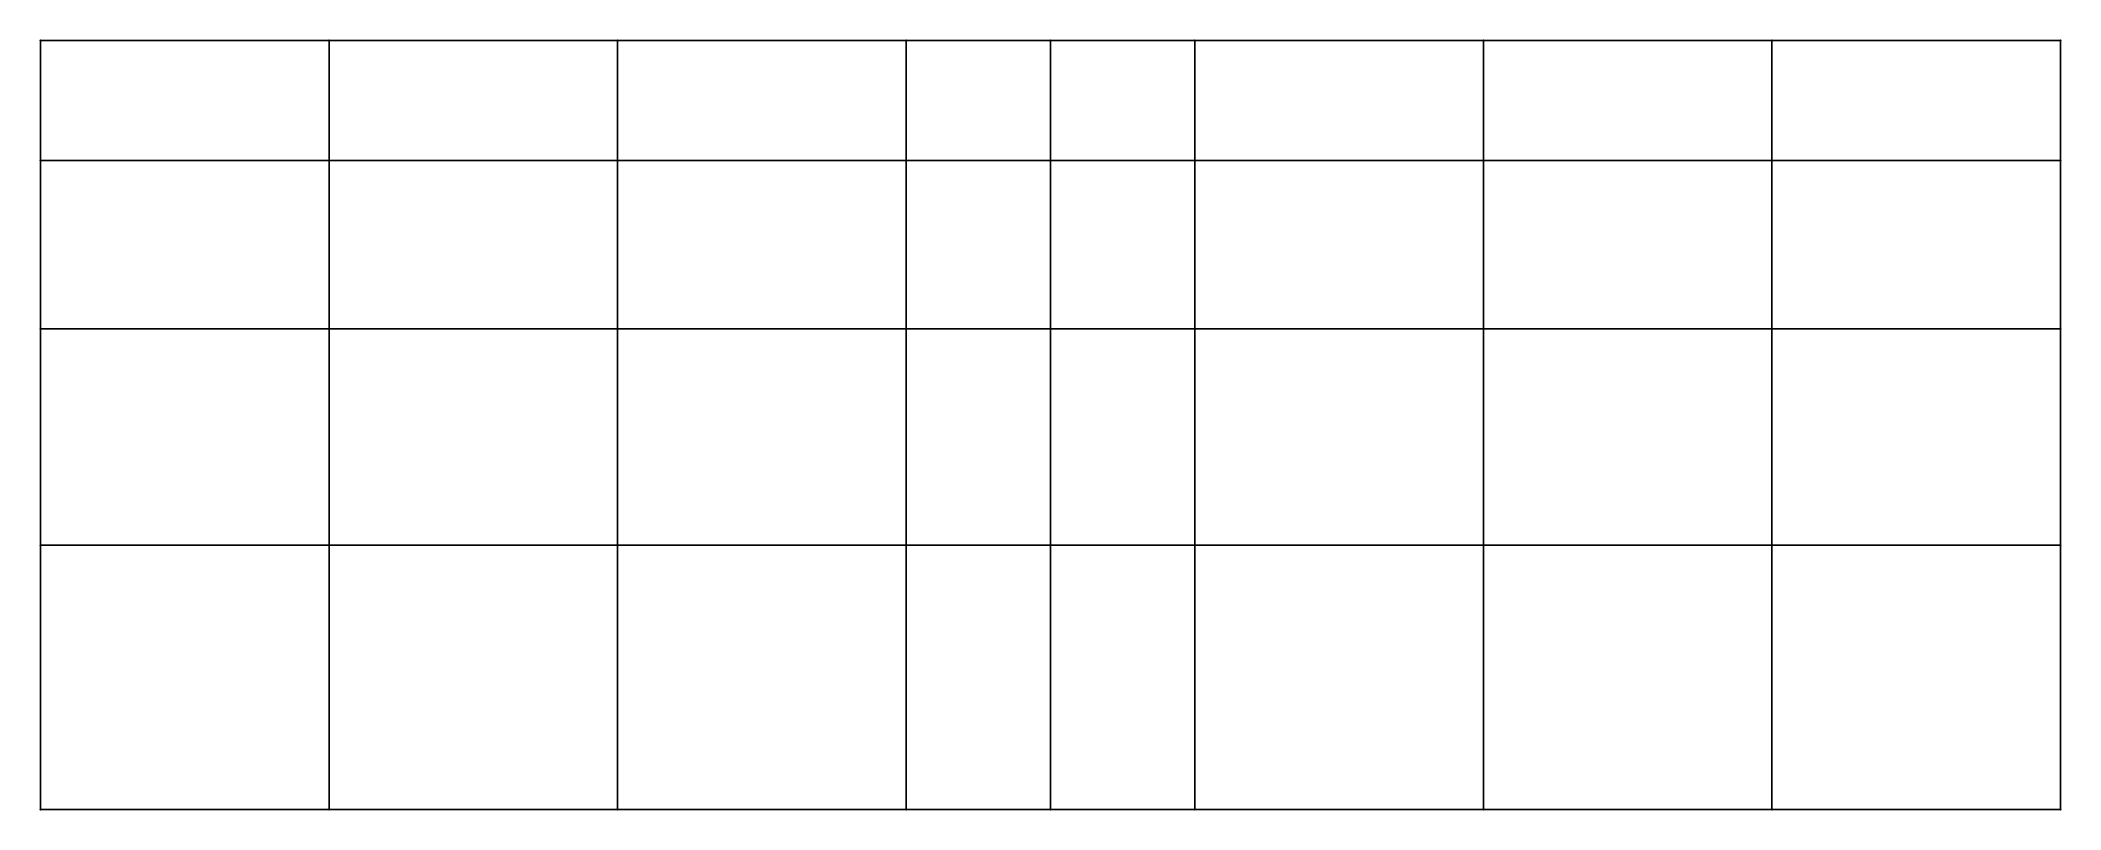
# Model space of a CAD drawing. Extents: x -96 to 72, y -48 to 16.
import ezdxf

# ---------------------------------------------------------------- set-up
doc = ezdxf.new("R2010")
doc.units = 0
doc.header["$MEASUREMENT"] = 0
doc.layers.add('FRAMES', color=2, linetype='CONTINUOUS')
doc.layers.add('JOINTS', color=2, linetype='CONTINUOUS')

msp = doc.modelspace()

# ---------------------------------------------------------------- linework, layer by layer
at = {"layer": 'FRAMES'}
for p, q in [((-96, 16), (-96, 16, 18)), ((-96, 16, 18), (-96, 16, 30)), ((-96, 16, 30), (-96, 16, 42)), ((-96, 16, 18), (-72, 16, 18)), ((-96, 16, 30), (-72, 16, 30)), ((-96, 16, 42), (-72, 16, 42)), ((-96, 6, 18), (-96, 16, 18)), ((-96, 6, 30), (-96, 16, 30)), ((-96, 6, 42), (-96, 16, 42)), ((-72, 16), (-72, 16, 18)), ((-72, 16, 18), (-72, 16, 30)), ((-72, 16, 30), (-72, 16, 42)), ((-72, 16, 18), (-48, 16, 18)), ((-72, 16, 30), (-48, 16, 30)), ((-72, 16, 42), (-48, 16, 42)), ((-72, 6, 18), (-72, 16, 18)), ((-72, 6, 30), (-72, 16, 30)), ((-72, 6, 42), (-72, 16, 42)), ((-48, 16), (-48, 16, 18)), ((-48, 16, 18), (-48, 16, 30)), ((-48, 16, 30), (-48, 16, 42)), ((-48, 16, 18), (-24, 16, 18)), ((-48, 16, 30), (-24, 16, 30)), ((-48, 16, 42), (-24, 16, 42)), ((-48, 6, 18), (-48, 16, 18)), ((-48, 6, 30), (-48, 16, 30)), ((-48, 6, 42), (-48, 16, 42)), ((-24, 16), (-24, 16, 18)), ((-24, 16, 18), (-24, 16, 30)), ((-24, 16, 30), (-24, 16, 42)), ((-24, 16, 18), (-12, 16, 18)), ((-24, 16, 30), (-12, 16, 30)), ((-24, 16, 42), (-12, 16, 42)), ((-24, 6, 18), (-24, 16, 18)), ((-24, 6, 30), (-24, 16, 30)), ((-24, 6, 42), (-24, 16, 42)), ((-12, 16), (-12, 16, 18)), ((-12, 16, 18), (-12, 16, 30)), ((-12, 16, 30), (-12, 16, 42)), ((-12, 16, 18), (0, 16, 18)), ((-12, 16, 30), (0, 16, 30)), ((-12, 16, 42), (0, 16, 42)), ((-12, 6, 18), (-12, 16, 18)), ((-12, 6, 30), (-12, 16, 30)), ((-12, 6, 42), (-12, 16, 42)), ((0, 16), (0, 16, 18)), ((0, 16, 18), (0, 16, 30)), ((0, 16, 30), (0, 16, 42)), ((0, 16, 18), (24, 16, 18)), ((0, 16, 30), (24, 16, 30)), ((0, 16, 42), (24, 16, 42)), ((0, 6, 18), (0, 16, 18)), ((0, 6, 30), (0, 16, 30)), ((0, 6, 42), (0, 16, 42)), ((24, 16), (24, 16, 18)), ((24, 16, 18), (24, 16, 30)), ((24, 16, 30), (24, 16, 42)), ((24, 16, 18), (48, 16, 18)), ((24, 16, 30), (48, 16, 30)), ((24, 16, 42), (48, 16, 42)), ((24, 6, 18), (24, 16, 18)), ((24, 6, 30), (24, 16, 30)), ((24, 6, 42), (24, 16, 42)), ((48, 16), (48, 16, 18)), ((48, 16, 18), (48, 16, 30)), ((48, 16, 30), (48, 16, 42)), ((48, 16, 18), (72, 16, 18)), ((48, 16, 30), (72, 16, 30)), ((48, 16, 42), (72, 16, 42)), ((48, 6, 18), (48, 16, 18)), ((48, 6, 30), (48, 16, 30)), ((48, 6, 42), (48, 16, 42)), ((72, 16), (72, 16, 18)), ((72, 16, 18), (72, 16, 30)), ((72, 16, 30), (72, 16, 42)), ((72, 6, 18), (72, 16, 18)), ((72, 6, 30), (72, 16, 30)), ((72, 6, 42), (72, 16, 42)), ((-96, 6), (-96, 6, 18)), ((-96, 6, 18), (-96, 6, 30)), ((-96, 6, 30), (-96, 6, 42)), ((-96, 6, 18), (-72, 6, 18)), ((-96, 6, 30), (-72, 6, 30)), ((-96, 6, 42), (-72, 6, 42)), ((-96, -8, 18), (-96, 6, 18)), ((-96, -8, 30), (-96, 6, 30)), ((-96, -8, 42), (-96, 6, 42)), ((-72, 6), (-72, 6, 18)), ((-72, 6, 18), (-72, 6, 30)), ((-72, 6, 30), (-72, 6, 42)), ((-72, 6, 18), (-48, 6, 18)), ((-72, 6, 30), (-48, 6, 30)), ((-72, 6, 42), (-48, 6, 42)), ((-72, -8, 18), (-72, 6, 18)), ((-72, -8, 30), (-72, 6, 30)), ((-72, -8, 42), (-72, 6, 42)), ((-48, 6), (-48, 6, 18)), ((-48, 6, 18), (-48, 6, 30)), ((-48, 6, 30), (-48, 6, 42)), ((-48, 6, 18), (-24, 6, 18)), ((-48, 6, 30), (-24, 6, 30)), ((-48, 6, 42), (-24, 6, 42)), ((-48, -8, 18), (-48, 6, 18)), ((-48, -8, 30), (-48, 6, 30)), ((-48, -8, 42), (-48, 6, 42)), ((-24, 6), (-24, 6, 18)), ((-24, 6, 18), (-24, 6, 30)), ((-24, 6, 30), (-24, 6, 42)), ((-24, 6, 18), (-12, 6, 18)), ((-24, 6, 30), (-12, 6, 30)), ((-24, 6, 42), (-12, 6, 42)), ((-24, -8, 18), (-24, 6, 18)), ((-24, -8, 30), (-24, 6, 30)), ((-24, -8, 42), (-24, 6, 42)), ((-12, 6), (-12, 6, 18)), ((-12, 6, 18), (-12, 6, 30)), ((-12, 6, 30), (-12, 6, 42)), ((-12, 6, 18), (0, 6, 18)), ((-12, 6, 30), (0, 6, 30)), ((-12, 6, 42), (0, 6, 42)), ((-12, -8, 18), (-12, 6, 18)), ((-12, -8, 30), (-12, 6, 30)), ((-12, -8, 42), (-12, 6, 42)), ((0, 6), (0, 6, 18)), ((0, 6, 18), (0, 6, 30)), ((0, 6, 30), (0, 6, 42)), ((0, 6, 18), (24, 6, 18)), ((0, 6, 30), (24, 6, 30)), ((0, 6, 42), (24, 6, 42)), ((0, -8, 18), (0, 6, 18)), ((0, -8, 30), (0, 6, 30)), ((0, -8, 42), (0, 6, 42)), ((24, 6), (24, 6, 18)), ((24, 6, 18), (24, 6, 30)), ((24, 6, 30), (24, 6, 42)), ((24, 6, 18), (48, 6, 18)), ((24, 6, 30), (48, 6, 30)), ((24, 6, 42), (48, 6, 42)), ((24, -8, 18), (24, 6, 18)), ((24, -8, 30), (24, 6, 30)), ((24, -8, 42), (24, 6, 42)), ((48, 6), (48, 6, 18)), ((48, 6, 18), (48, 6, 30)), ((48, 6, 30), (48, 6, 42)), ((48, 6, 18), (72, 6, 18)), ((48, 6, 30), (72, 6, 30)), ((48, 6, 42), (72, 6, 42)), ((48, -8, 18), (48, 6, 18)), ((48, -8, 30), (48, 6, 30)), ((48, -8, 42), (48, 6, 42)), ((72, 6), (72, 6, 18)), ((72, 6, 18), (72, 6, 30)), ((72, 6, 30), (72, 6, 42)), ((72, -8, 18), (72, 6, 18)), ((72, -8, 30), (72, 6, 30)), ((72, -8, 42), (72, 6, 42)), ((-96, -8), (-96, -8, 18)), ((-96, -8, 18), (-96, -8, 30)), ((-96, -8, 30), (-96, -8, 42)), ((-96, -8, 18), (-72, -8, 18)), ((-96, -8, 30), (-72, -8, 30)), ((-96, -8, 42), (-72, -8, 42)), ((-96, -26, 18), (-96, -8, 18)), ((-96, -26, 30), (-96, -8, 30)), ((-96, -26, 42), (-96, -8, 42)), ((-72, -8), (-72, -8, 18)), ((-72, -8, 18), (-72, -8, 30)), ((-72, -8, 30), (-72, -8, 42)), ((-72, -8, 18), (-48, -8, 18)), ((-72, -8, 30), (-48, -8, 30)), ((-72, -8, 42), (-48, -8, 42)), ((-72, -26, 18), (-72, -8, 18)), ((-72, -26, 30), (-72, -8, 30)), ((-72, -26, 42), (-72, -8, 42)), ((-48, -8), (-48, -8, 18)), ((-48, -8, 18), (-48, -8, 30)), ((-48, -8, 30), (-48, -8, 42)), ((-48, -8, 18), (-24, -8, 18)), ((-48, -8, 30), (-24, -8, 30)), ((-48, -8, 42), (-24, -8, 42)), ((-48, -26, 18), (-48, -8, 18)), ((-48, -26, 30), (-48, -8, 30)), ((-48, -26, 42), (-48, -8, 42)), ((-24, -8), (-24, -8, 18)), ((-24, -8, 18), (-24, -8, 30)), ((-24, -8, 30), (-24, -8, 42)), ((-24, -8, 18), (-12, -8, 18)), ((-24, -8, 30), (-12, -8, 30)), ((-24, -8, 42), (-12, -8, 42)), ((-24, -26, 18), (-24, -8, 18)), ((-24, -26, 30), (-24, -8, 30)), ((-24, -26, 42), (-24, -8, 42)), ((-12, -8), (-12, -8, 18)), ((-12, -8, 18), (-12, -8, 30)), ((-12, -8, 30), (-12, -8, 42)), ((-12, -8, 18), (0, -8, 18)), ((-12, -8, 30), (0, -8, 30)), ((-12, -8, 42), (0, -8, 42)), ((-12, -26, 18), (-12, -8, 18)), ((-12, -26, 30), (-12, -8, 30)), ((-12, -26, 42), (-12, -8, 42)), ((0, -8), (0, -8, 18)), ((0, -8, 18), (0, -8, 30)), ((0, -8, 30), (0, -8, 42)), ((0, -8, 18), (24, -8, 18)), ((0, -8, 30), (24, -8, 30)), ((0, -8, 42), (24, -8, 42)), ((0, -26, 18), (0, -8, 18)), ((0, -26, 30), (0, -8, 30)), ((0, -26, 42), (0, -8, 42)), ((24, -8), (24, -8, 18)), ((24, -8, 18), (24, -8, 30)), ((24, -8, 30), (24, -8, 42)), ((24, -8, 18), (48, -8, 18)), ((24, -8, 30), (48, -8, 30)), ((24, -8, 42), (48, -8, 42)), ((24, -26, 18), (24, -8, 18)), ((24, -26, 30), (24, -8, 30)), ((24, -26, 42), (24, -8, 42)), ((48, -8), (48, -8, 18)), ((48, -8, 18), (48, -8, 30)), ((48, -8, 30), (48, -8, 42)), ((48, -8, 18), (72, -8, 18)), ((48, -8, 30), (72, -8, 30)), ((48, -8, 42), (72, -8, 42)), ((48, -26, 18), (48, -8, 18)), ((48, -26, 30), (48, -8, 30)), ((48, -26, 42), (48, -8, 42)), ((72, -8), (72, -8, 18)), ((72, -8, 18), (72, -8, 30)), ((72, -8, 30), (72, -8, 42)), ((72, -26, 18), (72, -8, 18)), ((72, -26, 30), (72, -8, 30)), ((72, -26, 42), (72, -8, 42)), ((-96, -26), (-96, -26, 18)), ((-96, -26, 18), (-96, -26, 30)), ((-96, -26, 30), (-96, -26, 42)), ((-96, -26, 18), (-72, -26, 18)), ((-96, -26, 30), (-72, -26, 30)), ((-96, -26, 42), (-72, -26, 42)), ((-96, -48, 18), (-96, -26, 18)), ((-96, -48, 30), (-96, -26, 30)), ((-96, -48, 42), (-96, -26, 42)), ((-72, -26), (-72, -26, 18)), ((-72, -26, 18), (-72, -26, 30)), ((-72, -26, 30), (-72, -26, 42)), ((-72, -26, 18), (-48, -26, 18)), ((-72, -26, 30), (-48, -26, 30)), ((-72, -26, 42), (-48, -26, 42)), ((-72, -48, 18), (-72, -26, 18)), ((-72, -48, 30), (-72, -26, 30)), ((-72, -48, 42), (-72, -26, 42)), ((-48, -26), (-48, -26, 18)), ((-48, -26, 18), (-48, -26, 30)), ((-48, -26, 30), (-48, -26, 42)), ((-48, -26, 18), (-24, -26, 18)), ((-48, -26, 30), (-24, -26, 30)), ((-48, -26, 42), (-24, -26, 42)), ((-48, -48, 18), (-48, -26, 18)), ((-48, -48, 30), (-48, -26, 30)), ((-48, -48, 42), (-48, -26, 42)), ((-24, -26), (-24, -26, 18)), ((-24, -26, 18), (-24, -26, 30)), ((-24, -26, 30), (-24, -26, 42)), ((-24, -26, 18), (-12, -26, 18)), ((-24, -26, 30), (-12, -26, 30)), ((-24, -26, 42), (-12, -26, 42)), ((-24, -48, 18), (-24, -26, 18)), ((-24, -48, 30), (-24, -26, 30)), ((-24, -48, 42), (-24, -26, 42)), ((-12, -26), (-12, -26, 18)), ((-12, -26, 18), (-12, -26, 30)), ((-12, -26, 30), (-12, -26, 42)), ((-12, -26, 18), (0, -26, 18)), ((-12, -26, 30), (0, -26, 30)), ((-12, -26, 42), (0, -26, 42)), ((-12, -48, 18), (-12, -26, 18)), ((-12, -48, 30), (-12, -26, 30)), ((-12, -48, 42), (-12, -26, 42)), ((0, -26), (0, -26, 18)), ((0, -26, 18), (0, -26, 30)), ((0, -26, 30), (0, -26, 42)), ((0, -26, 18), (24, -26, 18)), ((0, -26, 30), (24, -26, 30)), ((0, -26, 42), (24, -26, 42)), ((0, -48, 18), (0, -26, 18)), ((0, -48, 30), (0, -26, 30)), ((0, -48, 42), (0, -26, 42)), ((24, -26), (24, -26, 18)), ((24, -26, 18), (24, -26, 30)), ((24, -26, 30), (24, -26, 42)), ((24, -26, 18), (48, -26, 18)), ((24, -26, 30), (48, -26, 30)), ((24, -26, 42), (48, -26, 42)), ((24, -48, 18), (24, -26, 18)), ((24, -48, 30), (24, -26, 30)), ((24, -48, 42), (24, -26, 42)), ((48, -26), (48, -26, 18)), ((48, -26, 18), (48, -26, 30)), ((48, -26, 30), (48, -26, 42)), ((48, -26, 18), (72, -26, 18)), ((48, -26, 30), (72, -26, 30)), ((48, -26, 42), (72, -26, 42)), ((48, -48, 18), (48, -26, 18)), ((48, -48, 30), (48, -26, 30)), ((48, -48, 42), (48, -26, 42)), ((72, -26), (72, -26, 18)), ((72, -26, 18), (72, -26, 30)), ((72, -26, 30), (72, -26, 42)), ((72, -48, 18), (72, -26, 18)), ((72, -48, 30), (72, -26, 30)), ((72, -48, 42), (72, -26, 42)), ((-96, -48), (-96, -48, 18)), ((-96, -48, 18), (-96, -48, 30)), ((-96, -48, 30), (-96, -48, 42)), ((-96, -48, 18), (-72, -48, 18)), ((-96, -48, 30), (-72, -48, 30)), ((-96, -48, 42), (-72, -48, 42)), ((-72, -48), (-72, -48, 18)), ((-72, -48, 18), (-72, -48, 30)), ((-72, -48, 30), (-72, -48, 42)), ((-72, -48, 18), (-48, -48, 18)), ((-72, -48, 30), (-48, -48, 30)), ((-72, -48, 42), (-48, -48, 42)), ((-48, -48), (-48, -48, 18)), ((-48, -48, 18), (-48, -48, 30)), ((-48, -48, 30), (-48, -48, 42)), ((-48, -48, 18), (-24, -48, 18)), ((-48, -48, 30), (-24, -48, 30)), ((-48, -48, 42), (-24, -48, 42)), ((-24, -48), (-24, -48, 18)), ((-24, -48, 18), (-24, -48, 30)), ((-24, -48, 30), (-24, -48, 42)), ((-24, -48, 18), (-12, -48, 18)), ((-24, -48, 30), (-12, -48, 30)), ((-24, -48, 42), (-12, -48, 42)), ((-12, -48), (-12, -48, 18)), ((-12, -48, 18), (-12, -48, 30)), ((-12, -48, 30), (-12, -48, 42)), ((-12, -48, 18), (0, -48, 18)), ((-12, -48, 30), (0, -48, 30)), ((-12, -48, 42), (0, -48, 42)), ((0, -48), (0, -48, 18)), ((0, -48, 18), (0, -48, 30)), ((0, -48, 30), (0, -48, 42)), ((0, -48, 18), (24, -48, 18)), ((0, -48, 30), (24, -48, 30)), ((0, -48, 42), (24, -48, 42)), ((24, -48), (24, -48, 18)), ((24, -48, 18), (24, -48, 30)), ((24, -48, 30), (24, -48, 42)), ((24, -48, 18), (48, -48, 18)), ((24, -48, 30), (48, -48, 30)), ((24, -48, 42), (48, -48, 42)), ((48, -48), (48, -48, 18)), ((48, -48, 18), (48, -48, 30)), ((48, -48, 30), (48, -48, 42)), ((48, -48, 18), (72, -48, 18)), ((48, -48, 30), (72, -48, 30)), ((48, -48, 42), (72, -48, 42)), ((72, -48), (72, -48, 18)), ((72, -48, 18), (72, -48, 30)), ((72, -48, 30), (72, -48, 42))]:
    msp.add_line(p, q, dxfattribs=at)
at = {"layer": 'JOINTS'}
for p in [(-96, 16), (-96, 16, 18), (-96, 16, 30), (-96, 16, 42), (-72, 16), (-72, 16, 18), (-72, 16, 30), (-72, 16, 42), (-48, 16), (-48, 16, 18), (-48, 16, 30), (-48, 16, 42), (-24, 16), (-24, 16, 18), (-24, 16, 30), (-24, 16, 42), (-12, 16), (-12, 16, 18), (-12, 16, 30), (-12, 16, 42), (0, 16), (0, 16, 18), (0, 16, 30), (0, 16, 42), (24, 16), (24, 16, 18), (24, 16, 30), (24, 16, 42), (48, 16), (48, 16, 18), (48, 16, 30), (48, 16, 42), (72, 16), (72, 16, 18), (72, 16, 30), (72, 16, 42), (-96, 6), (-96, 6, 18), (-96, 6, 30), (-96, 6, 42), (-72, 6), (-72, 6, 18), (-72, 6, 30), (-72, 6, 42), (-48, 6), (-48, 6, 18), (-48, 6, 30), (-48, 6, 42), (-24, 6), (-24, 6, 18), (-24, 6, 30), (-24, 6, 42), (-12, 6), (-12, 6, 18), (-12, 6, 30), (-12, 6, 42), (0, 6), (0, 6, 18), (0, 6, 30), (0, 6, 42), (24, 6), (24, 6, 18), (24, 6, 30), (24, 6, 42), (48, 6), (48, 6, 18), (48, 6, 30), (48, 6, 42), (72, 6), (72, 6, 18), (72, 6, 30), (72, 6, 42), (-96, -8), (-96, -8, 18), (-96, -8, 30), (-96, -8, 42), (-72, -8), (-72, -8, 18), (-72, -8, 30), (-72, -8, 42), (-48, -8), (-48, -8, 18), (-48, -8, 30), (-48, -8, 42), (-24, -8), (-24, -8, 18), (-24, -8, 30), (-24, -8, 42), (-12, -8), (-12, -8, 18), (-12, -8, 30), (-12, -8, 42), (0, -8), (0, -8, 18), (0, -8, 30), (0, -8, 42), (24, -8), (24, -8, 18), (24, -8, 30), (24, -8, 42), (48, -8), (48, -8, 18), (48, -8, 30), (48, -8, 42), (72, -8), (72, -8, 18), (72, -8, 30), (72, -8, 42), (-96, -26), (-96, -26, 18), (-96, -26, 30), (-96, -26, 42), (-72, -26), (-72, -26, 18), (-72, -26, 30), (-72, -26, 42), (-48, -26), (-48, -26, 18), (-48, -26, 30), (-48, -26, 42), (-24, -26), (-24, -26, 18), (-24, -26, 30), (-24, -26, 42), (-12, -26), (-12, -26, 18), (-12, -26, 30), (-12, -26, 42), (0, -26), (0, -26, 18), (0, -26, 30), (0, -26, 42), (24, -26), (24, -26, 18), (24, -26, 30), (24, -26, 42), (48, -26), (48, -26, 18), (48, -26, 30), (48, -26, 42), (72, -26), (72, -26, 18), (72, -26, 30), (72, -26, 42), (-96, -48), (-96, -48, 18), (-96, -48, 30), (-96, -48, 42), (-72, -48), (-72, -48, 18), (-72, -48, 30), (-72, -48, 42), (-48, -48), (-48, -48, 18), (-48, -48, 30), (-48, -48, 42), (-24, -48), (-24, -48, 18), (-24, -48, 30), (-24, -48, 42), (-12, -48), (-12, -48, 18), (-12, -48, 30), (-12, -48, 42), (0, -48), (0, -48, 18), (0, -48, 30), (0, -48, 42), (24, -48), (24, -48, 18), (24, -48, 30), (24, -48, 42), (48, -48), (48, -48, 18), (48, -48, 30), (48, -48, 42), (72, -48), (72, -48, 18), (72, -48, 30), (72, -48, 42)]:
    msp.add_point(p, dxfattribs=at)

doc.saveas('drawing.dxf')
